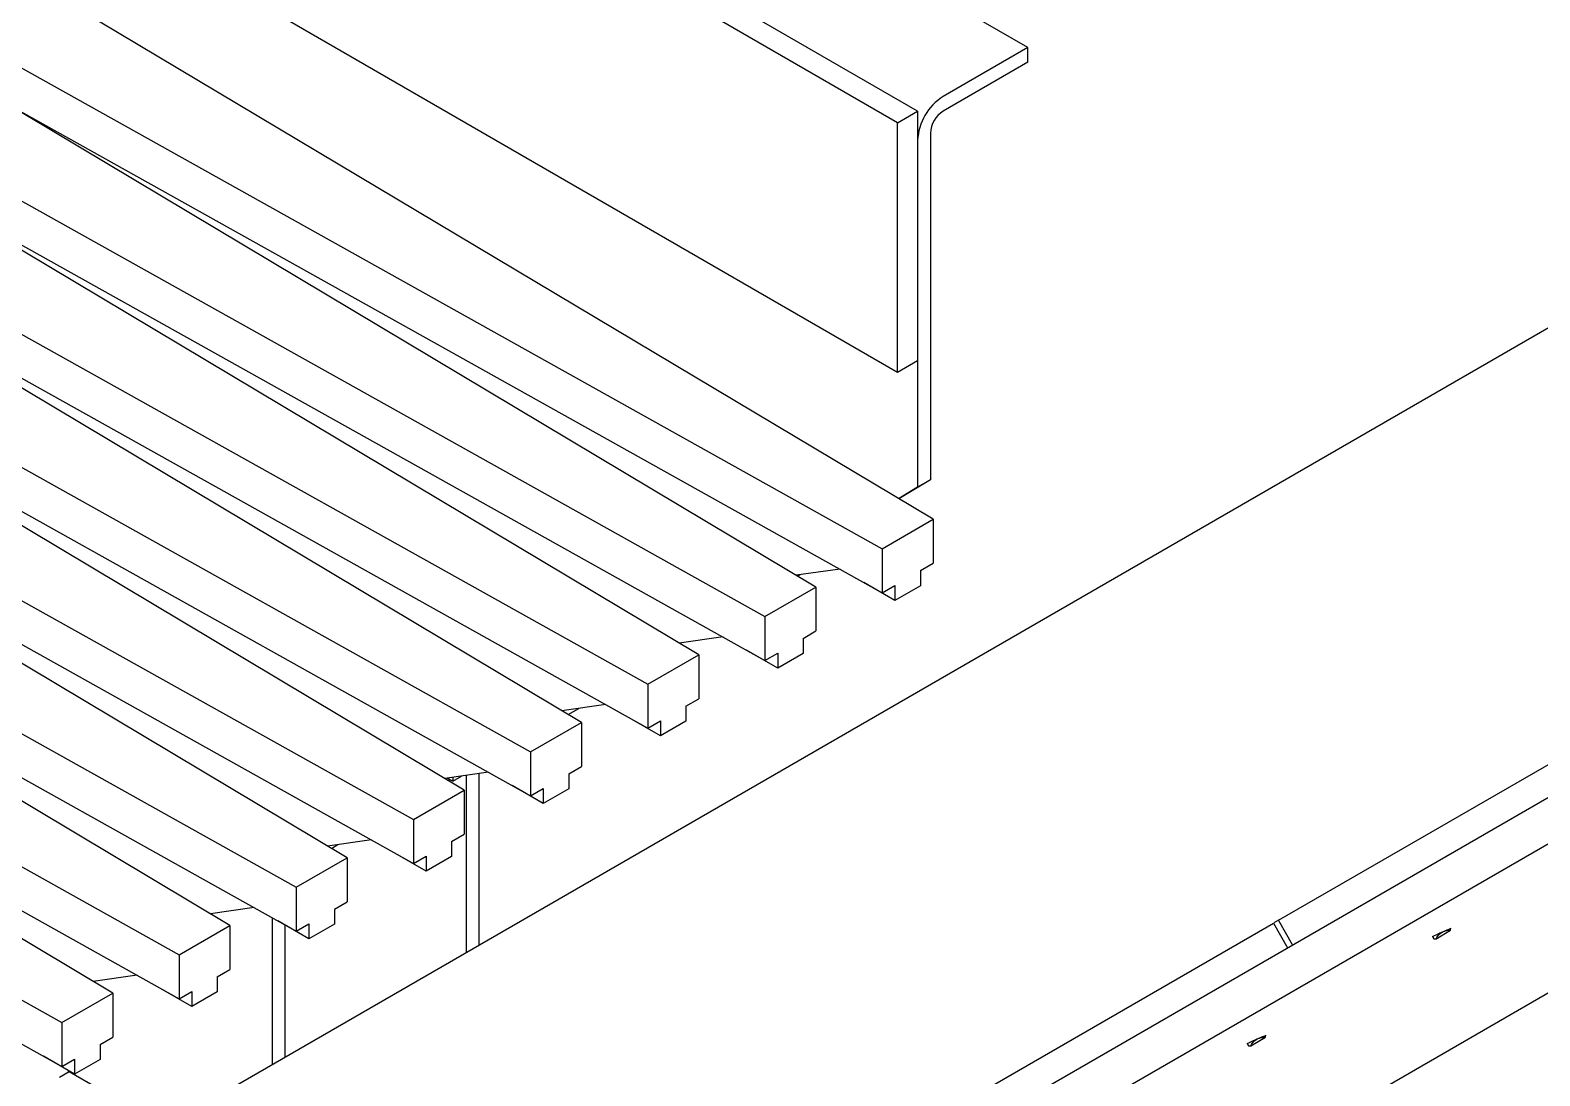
# Model space of a CAD drawing. Header units: millimetres. Extents: x 861 to 27901, y 673 to 17923.
# Drawn here: x 22756 to 23601, y 8423 to 9008 of the extents above; entities that cross this region are included whole.
import ezdxf

# ---------------------------------------------------------------- set-up
doc = ezdxf.new("R2010")
doc.units = ezdxf.units.MM
doc.header["$LTSCALE"] = 33.3
doc.layers.add('STRUC', color=4, linetype='Continuous')

msp = doc.modelspace()

# ---------------------------------------------------------------- linework, layer by layer
at = {"color": 7, "linetype": 'Continuous', "lineweight": 25}
for p, q in [((23314.02, 8998.25), (20592.14, 10569.56)), ((23252.35, 8962.65), (20575.32, 10508.06)), ((23241.14, 8956.17), (20564.1, 10501.59)), ((20564.1, 10362.09), (23241.14, 8816.67)), ((23260.98, 8734.27), (22419.69, 9236.38)), ((22362.73, 9203.49), (23232.5, 8717.83)), ((23195.39, 8696.4), (22354.1, 9198.51)), ((23129.79, 8658.53), (22288.51, 9160.64)), ((22297.14, 9165.63), (23166.91, 8679.96)), ((22231.54, 9127.76), (23101.31, 8642.09)), ((23064.2, 8620.67), (22222.91, 9122.77)), ((22998.6, 8582.8), (22157.32, 9084.91)), ((22165.95, 9089.89), (23035.72, 8604.23)), ((22100.36, 9052.03), (22970.12, 8566.36)), ((22933.01, 8544.93), (22091.72, 9047.04)), ((22034.76, 9014.16), (22904.53, 8528.49)), ((23314.02, 8998.25), (23266.59, 8970.87)), ((23314.02, 8990.02), (23314.02, 8998.25)), ((23314.02, 8990.02), (23266.59, 8962.64)), ((22738.95, 8968.82), (23232.5, 8693.23)), ((23241.14, 8956.17), (23252.35, 8962.65)), ((23252.35, 8962.65), (23252.35, 8752.24)), ((23241.14, 8816.67), (23241.14, 8956.17)), ((23259.47, 8950.31), (23259.47, 8756.35)), ((22673.36, 8930.95), (23166.91, 8655.36)), ((22607.76, 8893.08), (23101.31, 8617.49)), ((22839.75, 8399.67), (23631.31, 8856.63)), ((22542.17, 8855.22), (23035.72, 8579.63)), ((23241.14, 8816.67), (23252.35, 8823.15)), ((22476.58, 8817.35), (22970.12, 8541.76)), ((23259.47, 8756.35), (23241.9, 8745.66)), ((23259.47, 8756.35), (23252.35, 8752.24)), ((23252.35, 8752.24), (23241.72, 8745.77)), ((23056.69, 8262.11), (23880.82, 8737.87)), ((23232.5, 8717.83), (23260.98, 8734.27)), ((23260.98, 8734.27), (23260.98, 8709.67)), ((23073.51, 8245.92), (23892.03, 8718.45)), ((23232.5, 8717.83), (23232.5, 8693.23)), ((23209, 8706.35), (23184.44, 8702.94)), ((23186.54, 8703.23), (23185.22, 8702.47)), ((23253.86, 8705.56), (23260.98, 8709.67)), ((23253.86, 8705.56), (23253.86, 8697.14)), ((23166.91, 8679.96), (23195.39, 8696.4)), ((23195.39, 8696.4), (23195.39, 8671.8)), ((23239.62, 8688.92), (23222.16, 8699)), ((23232.5, 8693.23), (23239.62, 8697.34)), ((23239.62, 8697.34), (23239.62, 8688.92)), ((23253.86, 8697.14), (23239.62, 8688.92)), ((23151.43, 8207.41), (23975.57, 8683.17)), ((23166.91, 8679.96), (23166.91, 8655.36)), ((23188.27, 8667.69), (23195.39, 8671.8)), ((23143.41, 8668.48), (23118.85, 8665.07)), ((23174.03, 8651.05), (23156.56, 8661.14)), ((23188.27, 8667.69), (23188.27, 8659.27)), ((23101.31, 8642.09), (23129.79, 8658.53)), ((23129.79, 8658.53), (23129.79, 8633.93)), ((23166.91, 8655.36), (23174.03, 8659.47)), ((23174.03, 8659.47), (23174.03, 8651.05)), ((23188.27, 8659.27), (23174.03, 8651.05)), ((23101.31, 8642.09), (23101.31, 8617.49)), ((22680.5, 8628.99), (22904.53, 8503.89)), ((23077.81, 8630.62), (23053.25, 8627.2)), ((23122.67, 8629.82), (23129.79, 8633.93)), ((23122.67, 8629.82), (23122.67, 8621.41)), ((23035.72, 8604.23), (23064.2, 8620.67)), ((23064.2, 8620.67), (23064.2, 8596.07)), ((23108.43, 8613.19), (23090.97, 8623.27)), ((23101.31, 8617.49), (23108.43, 8621.6)), ((23108.43, 8621.6), (23108.43, 8613.19)), ((23122.67, 8621.41), (23108.43, 8613.19)), ((23454.3, 8509.95), (23650.52, 8623.23)), ((22867.42, 8507.07), (22680.5, 8618.62)), ((23035.72, 8604.23), (23035.72, 8579.63)), ((23057.08, 8591.96), (23064.2, 8596.07)), ((23012.22, 8592.75), (22987.66, 8589.34)), ((23042.84, 8575.32), (23025.37, 8585.4)), ((23057.08, 8591.96), (23057.08, 8583.54)), ((22680.5, 8579.09), (22838.94, 8490.63)), ((22970.12, 8566.36), (22998.6, 8582.8)), ((22998.6, 8582.8), (22998.6, 8558.2)), ((23035.72, 8579.63), (23042.84, 8583.74)), ((23042.84, 8583.74), (23042.84, 8575.32)), ((23057.08, 8583.54), (23042.84, 8575.32)), ((22970.12, 8566.36), (22970.12, 8541.76)), ((22680.5, 8554.49), (22838.94, 8466.03)), ((22946.62, 8554.88), (22922.06, 8551.47)), ((22991.48, 8554.09), (22998.6, 8558.2)), ((22991.48, 8554.09), (22991.48, 8545.67)), ((22904.53, 8528.49), (22933.01, 8544.93)), ((22933.01, 8544.93), (22933.01, 8520.33)), ((22977.24, 8537.45), (22959.78, 8547.54)), ((22970.12, 8541.76), (22977.24, 8545.87)), ((22977.24, 8545.87), (22977.24, 8537.45)), ((22991.48, 8545.67), (22977.24, 8537.45)), ((22801.82, 8469.2), (22680.5, 8541.61)), ((22904.53, 8528.49), (22904.53, 8503.89)), ((22925.89, 8516.22), (22933.01, 8520.33)), ((22881.03, 8517.01), (22856.47, 8513.6)), ((22911.65, 8499.59), (22894.19, 8509.67)), ((22925.89, 8516.22), (22925.89, 8507.81)), ((23454.3, 8509.95), (23451.73, 8508.47)), ((23462.23, 8496.22), (23454.3, 8509.95)), ((22680.5, 8504.6), (22773.34, 8452.76)), ((22838.94, 8490.63), (22867.42, 8507.07)), ((22867.42, 8507.07), (22867.42, 8482.47)), ((22904.53, 8503.89), (22911.65, 8508)), ((22911.65, 8508), (22911.65, 8499.59)), ((22925.89, 8507.81), (22911.65, 8499.59)), ((23255.27, 8395.06), (23451.49, 8508.33)), ((23451.49, 8508.33), (23459.42, 8494.6)), ((23540.44, 8500.85), (23540.95, 8501.15)), ((23540.44, 8500.85), (23541.19, 8499.54)), ((23541.19, 8499.54), (23540.95, 8501.15)), ((23542.49, 8499.61), (23550.69, 8504.35)), ((23550.69, 8504.35), (23550.86, 8505.47)), ((23541.19, 8499.54), (23542.49, 8499.61)), ((22669.29, 8486.26), (22773.34, 8428.16)), ((22838.94, 8490.63), (22838.94, 8466.03)), ((22815.43, 8479.15), (22790.87, 8475.74)), ((22860.3, 8478.36), (22867.42, 8482.47)), ((22860.3, 8478.36), (22860.3, 8469.94)), ((22773.34, 8452.76), (22801.82, 8469.2)), ((22801.82, 8469.2), (22801.82, 8444.6)), ((22846.06, 8461.72), (22828.59, 8471.8)), ((22838.94, 8466.03), (22846.06, 8470.14)), ((22846.06, 8470.14), (22846.06, 8461.72)), ((22860.3, 8469.94), (22846.06, 8461.72)), ((22773.34, 8452.76), (22773.34, 8428.16)), ((22794.7, 8440.49), (22801.82, 8444.6)), ((23436.72, 8440.98), (23437.24, 8441.28)), ((23437.47, 8439.67), (23437.24, 8441.28)), ((23438.77, 8439.74), (23446.97, 8444.47)), ((23446.97, 8444.47), (23447.15, 8445.59)), ((22780.46, 8423.85), (22763, 8433.94)), ((22794.7, 8440.49), (22794.7, 8432.07)), ((23436.72, 8440.98), (23437.47, 8439.67)), ((23437.47, 8439.67), (23438.77, 8439.74)), ((22773.34, 8428.16), (22780.46, 8432.27)), ((22780.46, 8432.27), (22780.46, 8423.85)), ((22794.7, 8432.07), (22780.46, 8423.85))]:
    msp.add_line(p, q, dxfattribs=at)
for centre, radius, start, end in [((23283.18, 8944.84), 30.86, 122.52015, 177.47985), ((23274.86, 8949.65), 15.41, 122.4764, 177.5236)]:
    msp.add_arc(centre, radius, start, end, dxfattribs=at)
for points, knots in [([(23540.95, 8501.15), (23542, 8501.62), (23543.98, 8502.53), (23545.78, 8503.32), (23546.64, 8503.7)], [0, 0, 0, 0, 0.523687, 1, 1, 1, 1]), ([(23546.64, 8503.7), (23547.38, 8504.01), (23548.91, 8504.67), (23550.2, 8505.2), (23550.86, 8505.47)], [0, 0, 0, 0, 0.480805, 1, 1, 1, 1]), ([(23437.24, 8441.28), (23438.28, 8441.75), (23440.27, 8442.66), (23442.07, 8443.44), (23442.92, 8443.82)], [0, 0, 0, 0, 0.523687, 1, 1, 1, 1]), ([(23442.92, 8443.82), (23443.66, 8444.14), (23445.19, 8444.8), (23446.48, 8445.32), (23447.15, 8445.59)], [0, 0, 0, 0, 0.480805, 1, 1, 1, 1])]:
    msp.add_open_spline(points, degree=3, knots=knots, dxfattribs=at)
for points in [[(23542.49, 8499.61), (23543.01, 8500.5), (23544.05, 8502.27), (23545.78, 8503.22), (23546.64, 8503.7)], [(23546.64, 8503.7), (23547.28, 8503.93), (23548.56, 8504.39), (23549.98, 8504.36), (23550.69, 8504.35)], [(23438.77, 8439.74), (23439.29, 8440.62), (23440.34, 8442.39), (23442.06, 8443.34), (23442.92, 8443.82)], [(23442.92, 8443.82), (23443.56, 8444.05), (23444.84, 8444.51), (23446.26, 8444.49), (23446.97, 8444.47)]]:
    msp.add_open_spline(points, degree=3, dxfattribs=at)
at = {"layer": 'STRUC', "linetype": 'Continuous', "lineweight": 25}
for p, q in [((23056.77, 8625.1), (23062.69, 8628.51)), ((22992.1, 8587.76), (22989.04, 8589.53)), ((22990.67, 8588.58), (22989.78, 8588.07)), ((22989.78, 8588.07), (22990.67, 8588.58)), ((22992.1, 8587.76), (22997.1, 8590.65)), ((22992.1, 8589.95), (22992.1, 8587.76)), ((22999.68, 8591.01), (22999.68, 8492)), ((23006.75, 8591.99), (23006.75, 8496.08)), ((22924.19, 8550.2), (22927.77, 8552.26)), ((22924.19, 8550.2), (22927.77, 8552.26)), ((22891.12, 8511.38), (22891.12, 8429.33)), ((22898.18, 8507.36), (22898.18, 8433.4)), ((22777.46, 8425.11), (22772.12, 8422.03)), ((22776.91, 8425.9), (22776.91, 8424.8)), ((22808.49, 8407.2), (22777.46, 8425.11))]:
    msp.add_line(p, q, dxfattribs=at)

doc.saveas('drawing.dxf')
